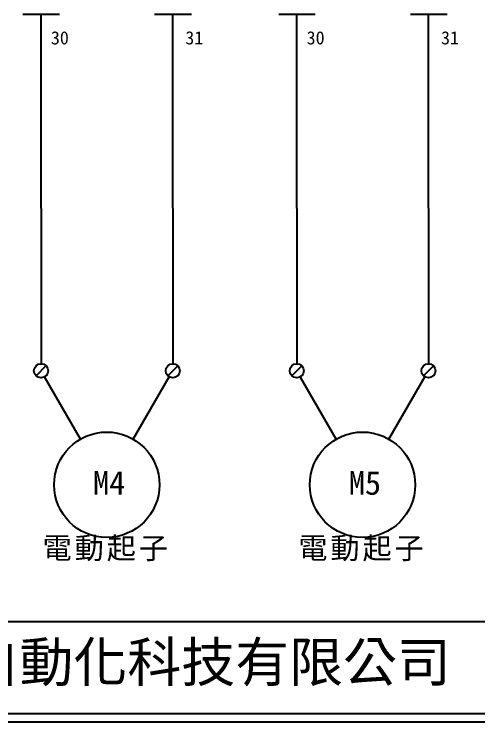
# Model space of a CAD drawing. Extents: x 10 to 297, y 3 to 207.
# Drawn here: x 72.3 to 142.9, y 3 to 110.4 of the extents above; entities that cross this region are included whole.
import ezdxf

# ---------------------------------------------------------------- set-up
doc = ezdxf.new("R2010")
doc.units = 0
doc.layers.get('0').update_dxf_attribs({"linetype": 'CONTINUOUS'})
doc.layers.add('圖框層', color=7, linetype='CONTINUOUS')
doc.layers.add('標尺寸層', color=3, linetype='CONTINUOUS')
doc.styles.add('STSL', font='KAIU.TTF')
doc.styles.add('標楷體', font='KAIU.TTF')

msp = doc.modelspace()

# ---------------------------------------------------------------- linework, layer by layer
for p, q in [((76.39, 110.42), (76.39, 104.56)), ((96.39, 110.42), (96.39, 104.56)), ((115.21, 110.42), (115.21, 104.56)), ((135.21, 110.42), (135.21, 104.56)), ((76.39, 104.56), (76.41, 57.36)), ((96.39, 104.56), (96.41, 57.36)), ((115.21, 104.56), (115.23, 57.36)), ((135.21, 104.56), (135.23, 57.36)), ((77.16, 57.05), (75.65, 55.53)), ((97.16, 57.05), (95.65, 55.53)), ((115.99, 57.05), (114.47, 55.53)), ((135.99, 57.05), (134.47, 55.53)), ((82.39, 45.92), (76.94, 55.36)), ((90.39, 45.92), (95.85, 55.37)), ((121.22, 45.92), (115.77, 55.36)), ((129.22, 45.92), (134.68, 55.37))]:
    msp.add_line(p, q)
for centre, radius in [((76.41, 56.29), 1.07), ((96.41, 56.29), 1.07), ((115.23, 56.29), 1.07), ((135.23, 56.29), 1.07), ((86.39, 38.99), 8), ((125.22, 38.99), 8)]:
    msp.add_circle(centre, radius)
at = {"layer": '圖框層', "color": 7}
for p, q in [((11.25, 18.25), (295.75, 18.25)), ((11.25, 4.25), (295.75, 4.25)), ((10, 3), (297, 3))]:
    msp.add_line(p, q, dxfattribs=at)
at = {"layer": '標尺寸層', "color": 7}
for p, q in [((73.66, 110.42), (79.23, 110.42)), ((76.39, 110.42), (76.39, 104.56)), ((93.66, 110.42), (99.23, 110.42)), ((112.49, 110.42), (118.05, 110.42)), ((115.21, 110.42), (115.21, 104.56)), ((132.49, 110.42), (138.05, 110.42))]:
    msp.add_line(p, q, dxfattribs=at)

# ---------------------------------------------------------------- texts
at = {"color": 0, "char_height": 3.25, "width": 24.1454, "attachment_point": 2, "style": '標楷體'}
for insert in [(86.39, 30.99), (125.22, 30.99)]:
    msp.add_mtext('{\\T1.1;電動起子}', dxfattribs=dict(at, insert=insert))
at = {"layer": '圖框層', "color": 4, "style": 'STSL'}
for s, height, p in [('30', 2, (77.91, 105.83)), ('31', 2, (98.32, 105.83)), ('30', 2, (116.74, 105.83)), ('31', 2, (137.14, 105.83)), ('M4', 3.6, (84.31, 37.47)), ('M5', 3.6, (123.14, 37.47)), ('泓陞自動化科技有限公司', 6, (48.6, 9.08))]:
    msp.add_text(s, height=height, dxfattribs=at).set_placement(p)

doc.saveas('drawing.dxf')
